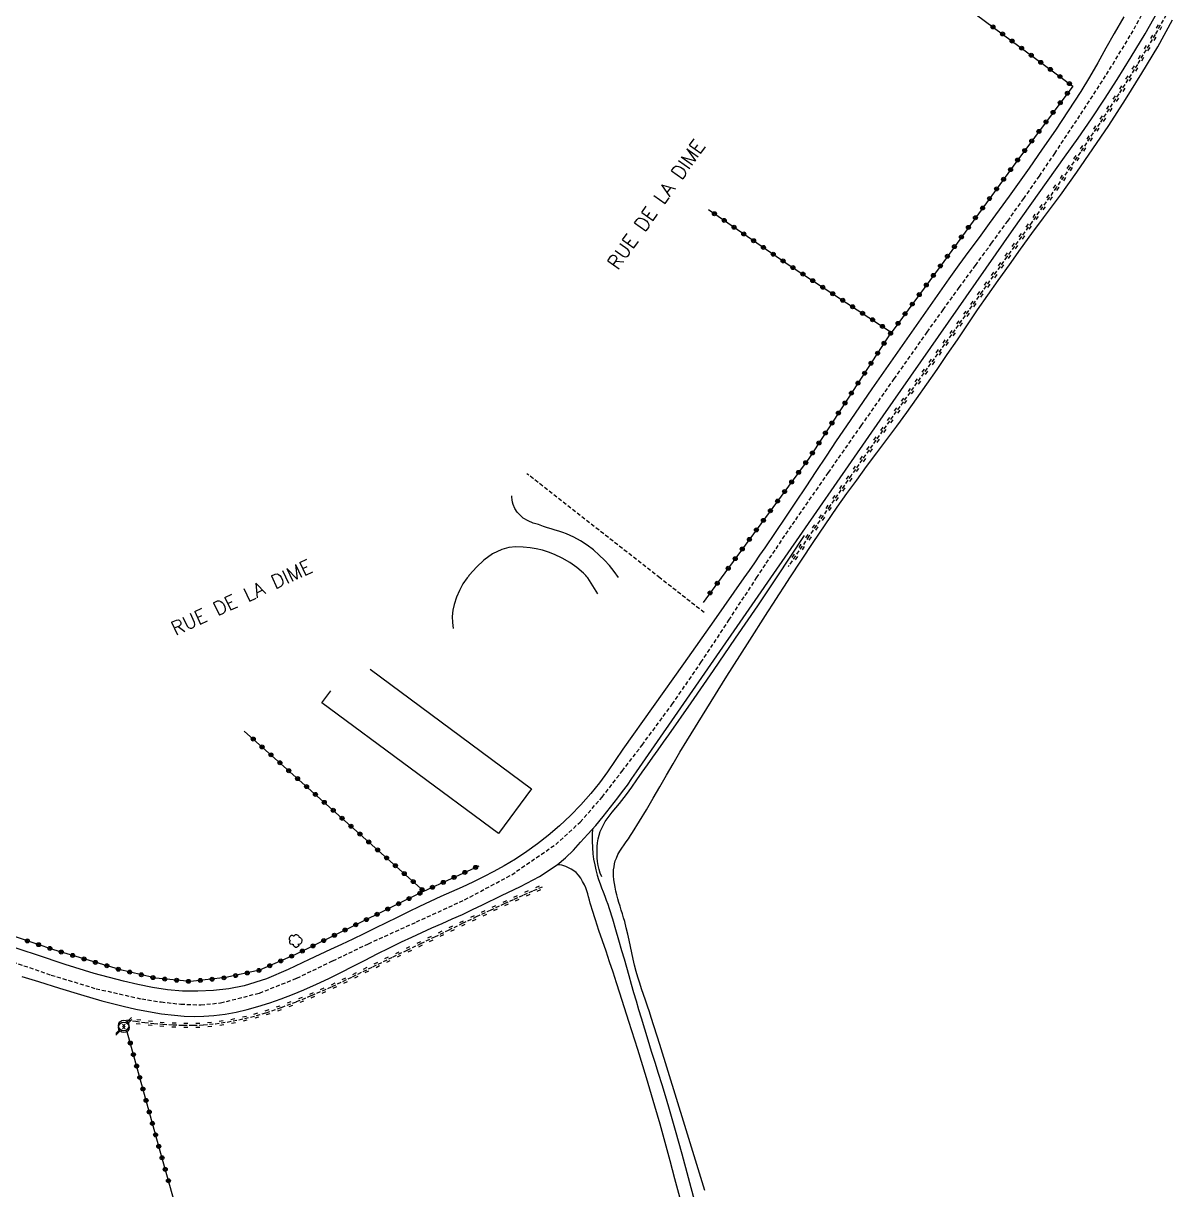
# Model space of a CAD drawing. Header units: millimetres. Extents: x 182998 to 184000, y 151998 to 153001.
# Drawn here: x 183648.1 to 183792.9, y 152593.9 to 152740.9 of the extents above; entities that cross this region are included whole.
import ezdxf
from ezdxf.enums import TextEntityAlignment as Align

# ---------------------------------------------------------------- set-up
doc = ezdxf.new("R2010")
doc.units = ezdxf.units.MM
doc.linetypes.add('DASHED', pattern=[0.75, 0.5, -0.25])
doc.layers.get('0').update_dxf_attribs({"linetype": 'CONTINUOUS'})
for name, color, linetype in [('W0001', 6, 'DASHED'), ('W0008', 7, 'CONTINUOUS'), ('W0017', 7, 'CONTINUOUS'), ('W0071', 7, 'CONTINUOUS'), ('W0104', 1, 'CONTINUOUS'), ('W0112', 1, 'DASHED'), ('W0211', 2, 'CONTINUOUS'), ('W0214', 2, 'CONTINUOUS'), ('W0220', 5, 'DASHED'), ('W0300', 7, 'CONTINUOUS'), ('W0323', 7, 'CONTINUOUS'), ('W0330', 7, 'CONTINUOUS'), ('W0473', 7, 'CONTINUOUS'), ('W0989', 7, 'CONTINUOUS')]:
    doc.layers.add(name, color=color, linetype=linetype)
doc.styles.get("Standard").update_dxf_attribs({"font": 'romans.shx', "width": 0.85})

# ---------------------------------------------------------------- blocks, each defined once
blk = doc.blocks.new('T473')
for p, q in [((-0.166667, 0.166667), (0.166667, -0.166667)), ((-0.166667, -0.166667), (0.166667, 0.166667)), ((0.500001, 0.500001), (1.000002, 1.000002)), ((-1.000002, -1.000002), (-0.500001, -0.500001))]:
    blk.add_line(p, q)
blk.add_ellipse((0, 0), major_axis=(0.471405, 0.471405), ratio=1, start_param=5.4977871438, end_param=11.780972451)
blk = doc.blocks.new('T300')
for p, q in [((-0.8, 0.51), (-0.86, 0.34)), ((-0.86, 0.34), (-0.86, 0.17)), ((-0.86, 0.17), (-0.74, 0.06)), ((-0.69, 0.63), (-0.8, 0.51)), ((-0.8, -0.06), (-0.74, 0.06)), ((-0.74, 0.06), (-0.69, 0.11)), ((-0.57, 0.69), (-0.69, 0.63)), ((-0.46, 0.69), (-0.57, 0.69)), ((-0.29, 0.63), (-0.46, 0.69)), ((-0.29, 0.63), (-0.17, 0.74)), ((-0.23, 0.57), (-0.29, 0.63)), ((-0.17, 0.74), (-0.06, 0.8)), ((-0.06, 0.8), (0.06, 0.8)), ((0.06, 0.8), (0.23, 0.74)), ((0.23, 0.74), (0.34, 0.63)), ((0.34, 0.63), (0.4, 0.51)), ((0.46, 0.46), (0.34, 0.46)), ((0.4, 0.51), (0.4, 0.46)), ((0.57, 0.4), (0.46, 0.46)), ((0.57, 0.4), (0.69, 0.29)), ((0.69, 0.29), (0.74, 0.17)), ((0.74, 0.06), (0.69, -0.17)), ((0.74, 0.17), (0.74, 0.06)), ((-0.8, -0.17), (-0.8, -0.06)), ((-0.8, -0.23), (-0.8, -0.17)), ((-0.74, -0.34), (-0.8, -0.23)), ((-0.69, -0.4), (-0.74, -0.34)), ((-0.51, -0.46), (-0.69, -0.4)), ((-0.4, -0.46), (-0.51, -0.46)), ((-0.4, -0.46), (-0.34, -0.46)), ((-0.34, -0.46), (-0.34, -0.4)), ((-0.34, -0.51), (-0.34, -0.46)), ((-0.29, -0.63), (-0.34, -0.51)), ((-0.17, -0.74), (-0.29, -0.63)), ((-0.06, -0.8), (-0.17, -0.74)), ((0.06, -0.8), (-0.06, -0.8)), ((0.17, -0.74), (0.06, -0.8)), ((0.23, -0.69), (0.17, -0.74)), ((0.29, -0.46), (0.23, -0.46)), ((0.29, -0.63), (0.23, -0.69)), ((0.46, -0.4), (0.29, -0.46)), ((0.34, -0.51), (0.29, -0.63)), ((0.34, -0.51), (0.34, -0.46)), ((0.57, -0.34), (0.46, -0.4)), ((0.63, -0.29), (0.57, -0.34)), ((0.69, -0.17), (0.63, -0.29))]:
    blk.add_line(p, q)
blk = doc.blocks.new('t323o')
at = {"color": 0, "linetype": 'Continuous'}
for radius in [0.25, 0.15]:
    blk.add_circle((0, 0), radius, dxfattribs=at)
blk = doc.blocks.new('t220o')
at = {"color": 0, "linetype": 'Continuous'}
for p, q in [((-0.25, 0.25), (0.25, 0.25)), ((-0.25, -0.25), (0.25, -0.25))]:
    blk.add_line(p, q, dxfattribs=at)

msp = doc.modelspace()

# ---------------------------------------------------------------- linework, layer by layer
at = {"layer": 'W0001'}
for points in [[(183740.51, 152671), (183741.73, 152672.84), (183742.96, 152674.68), (183744.19, 152676.51), (183745.44, 152678.33), (183749.56, 152684.26), (183753.7, 152690.17), (183757.85, 152696.07), (183762.01, 152701.97), (183764.02, 152704.78), (183766.05, 152707.58), (183768.09, 152710.38), (183770.13, 152713.17), (183772.16, 152715.97), (183774.17, 152718.79), (183776.15, 152721.63), (183778.08, 152724.49), (183781.37, 152729.44), (183784.6, 152734.43), (183787.71, 152739.51), (183790.57, 152744.73)], [(183646.06, 152622.86), (183651.63, 152620.95), (183657.28, 152619.23), (183663.04, 152617.94), (183665.48, 152617.56), (183667.96, 152617.28), (183670.47, 152617.2), (183672.97, 152617.44), (183677.88, 152618.68), (183682.58, 152620.56), (183687.11, 152622.74), (183691.59, 152624.9), (183697.64, 152627.64), (183703.72, 152630.43), (183709.66, 152633.6), (183715.2, 152637.42), (183718.29, 152640.23), (183721.04, 152643.37), (183723.58, 152646.65), (183726.08, 152649.93), (183729.88, 152655.07), (183733.5, 152660.33), (183737.02, 152665.66), (183740.51, 152671)]]:
    msp.add_lwpolyline(points, dxfattribs=at)
at = {"layer": 'W0008'}
for points in [[(183779.32, 152724.02), (183781.05, 152726.42), (183782.73, 152728.85), (183784.37, 152731.31), (183785.96, 152733.79), (183787.73, 152736.65), (183789.46, 152739.54), (183791.12, 152742.47)], [(183786.77, 152741.69), (183785.56, 152739.59), (183784.53, 152737.75), (183783.5, 152735.92), (183782.44, 152734.09), (183781.35, 152732.29), (183779.78, 152729.84), (183778.16, 152727.41), (183776.51, 152725.01), (183774.84, 152722.62), (183773.6, 152720.86), (183772.35, 152719.12), (183771.08, 152717.38), (183769.81, 152715.64), (183768.54, 152713.91), (183767.27, 152712.17), (183766, 152710.43), (183764.75, 152708.68), (183761.49, 152704.08), (183758.26, 152699.45), (183755.04, 152694.81), (183751.84, 152690.16), (183750.55, 152688.25), (183749.26, 152686.33), (183747.98, 152684.41), (183746.7, 152682.48), (183745.42, 152680.55), (183744.14, 152678.63), (183742.85, 152676.71), (183741.54, 152674.8), (183740.89, 152673.85), (183740.23, 152672.9), (183739.58, 152671.95), (183738.92, 152671)], [(183742.3, 152671), (183756.45, 152691.43), (183772.92, 152715.01), (183779.32, 152724.02)], [(183738.92, 152671), (183735.13, 152665.58), (183731.32, 152660.18), (183727.49, 152654.79), (183723.66, 152649.4), (183722.67, 152647.99), (183721.71, 152646.57), (183720.7, 152645.16), (183719.63, 152643.82), (183718.37, 152642.41), (183717.05, 152641.05), (183715.68, 152639.76), (183714.25, 152638.52), (183712.92, 152637.48), (183711.55, 152636.5), (183710.14, 152635.57), (183708.69, 152634.7), (183707.4, 152633.98), (183706.09, 152633.31), (183704.76, 152632.66), (183703.42, 152632.04), (183702.07, 152631.44), (183700.72, 152630.83), (183699.38, 152630.22), (183698.05, 152629.59), (183696.64, 152628.91), (183695.24, 152628.22), (183693.84, 152627.53), (183692.44, 152626.84), (183691.04, 152626.16), (183689.63, 152625.48), (183688.22, 152624.81), (183686.8, 152624.16), (183684.15, 152622.92), (183681.49, 152621.64), (183678.77, 152620.48), (183675.94, 152619.6), (183674.02, 152619.22), (183672.06, 152619), (183670.1, 152618.92), (183668.15, 152618.94), (183666.26, 152619.09), (183664.4, 152619.37), (183662.55, 152619.74), (183660.72, 152620.16), (183657.04, 152621.14), (183653.4, 152622.28), (183649.79, 152623.49), (183646.17, 152624.66)], [(183725.37, 152646.56), (183740.7, 152668.69), (183742.3, 152671)], [(183647.92, 152620.78), (183650.02, 152620.13), (183652.67, 152619.3), (183655.33, 152618.48), (183658, 152617.71), (183660.69, 152617.02), (183662.29, 152616.66), (183663.9, 152616.34), (183665.52, 152616.08), (183667.15, 152615.89), (183668.39, 152615.79), (183669.63, 152615.74), (183670.88, 152615.75), (183672.12, 152615.84), (183673.54, 152616.02), (183674.93, 152616.29), (183676.31, 152616.62), (183677.68, 152617), (183679.16, 152617.45), (183680.62, 152617.96), (183682.05, 152618.51), (183683.48, 152619.1), (183685.05, 152619.8), (183686.6, 152620.53), (183688.14, 152621.28), (183689.66, 152622.06), (183691.19, 152622.84), (183692.71, 152623.62), (183694.24, 152624.39), (183695.78, 152625.14), (183697.05, 152625.73), (183698.33, 152626.31), (183699.61, 152626.88), (183700.89, 152627.45), (183702.17, 152628.02), (183703.45, 152628.59), (183704.72, 152629.19), (183705.98, 152629.8), (183708.37, 152630.96), (183710.78, 152632.12), (183713.15, 152633.38), (183715.38, 152634.86), (183716.44, 152635.73), (183717.42, 152636.69), (183718.34, 152637.7), (183719.26, 152638.71), (183720.24, 152639.81), (183721.19, 152640.95), (183722.12, 152642.1), (183723.02, 152643.27), (183723.63, 152644.07), (183724.23, 152644.89), (183724.8, 152645.72), (183725.37, 152646.56)]]:
    msp.add_lwpolyline(points, dxfattribs=at)
at = {"layer": 'W0017'}
for points in [[(183723.13, 152671.06), (183722.58, 152671.82), (183721.99, 152672.54), (183721.35, 152673.23), (183720.68, 152673.88), (183719.94, 152674.52), (183719.16, 152675.11), (183718.34, 152675.66), (183717.49, 152676.14), (183717.03, 152676.36), (183716.56, 152676.55), (183716.08, 152676.72), (183715.59, 152676.87), (183715.11, 152677.02), (183714.63, 152677.16), (183714.15, 152677.32), (183713.67, 152677.49), (183713.03, 152677.71), (183712.36, 152677.91), (183711.71, 152678.17), (183711.11, 152678.54), (183710.71, 152678.9), (183710.36, 152679.3), (183710.06, 152679.76), (183709.85, 152680.25), (183709.76, 152680.55), (183709.7, 152680.85), (183709.66, 152681.16), (183709.65, 152681.34)], [(183719.25, 152671), (183719.12, 152671.15), (183718.98, 152671.3), (183718.84, 152671.45), (183718.7, 152671.59), (183717.87, 152672.31), (183716.97, 152672.94), (183716.02, 152673.48), (183715.04, 152673.96), (183714.3, 152674.26), (183713.53, 152674.5), (183712.75, 152674.68), (183711.96, 152674.8), (183711.08, 152674.88), (183710.19, 152674.9), (183709.3, 152674.83), (183708.43, 152674.59), (183707.24, 152674.01), (183706.16, 152673.24), (183705.21, 152672.34), (183704.34, 152671.38), (183704.27, 152671.28), (183704.19, 152671.19), (183704.12, 152671.1), (183704.05, 152671)], [(183704.05, 152671), (183703.51, 152670.23), (183703.06, 152669.41), (183702.68, 152668.55), (183702.39, 152667.66), (183702.24, 152666.91), (183702.17, 152666.14), (183702.19, 152665.37), (183702.29, 152664.6)], [(183720.49, 152668.98), (183719.25, 152671)]]:
    msp.add_lwpolyline(points, dxfattribs=at)
at = {"layer": 'W0071'}
for points in [[(183719.83, 152639.4), (183719.79, 152638.61), (183719.79, 152637.81), (183719.82, 152637.02), (183719.89, 152636.23), (183719.98, 152635.54), (183720.11, 152634.86), (183720.27, 152634.19), (183720.44, 152633.52), (183720.6, 152632.99), (183720.78, 152632.46), (183720.97, 152631.94), (183721.17, 152631.43), (183721.37, 152630.91), (183721.57, 152630.4), (183721.77, 152629.88), (183721.94, 152629.35), (183722.36, 152628.04), (183722.74, 152626.71), (183723.12, 152625.38), (183723.5, 152624.06), (183723.81, 152623), (183724.11, 152621.94), (183724.41, 152620.88), (183724.72, 152619.82), (183725.02, 152618.75), (183725.33, 152617.69), (183725.64, 152616.63), (183725.95, 152615.58), (183726.37, 152614.17), (183726.81, 152612.77), (183727.24, 152611.37), (183727.68, 152609.97), (183728.12, 152608.57), (183728.56, 152607.16), (183728.98, 152605.76), (183729.4, 152604.35), (183730.26, 152601.39), (183731.08, 152598.42), (183731.9, 152595.44), (183732.7, 152592.46)], [(183730.84, 152592.97), (183730.23, 152595.26), (183729.61, 152597.56), (183728.98, 152599.86), (183728.35, 152602.15), (183727.69, 152604.43), (183726.63, 152608), (183725.53, 152611.56), (183724.42, 152615.11), (183723.29, 152618.66), (183722.86, 152619.98), (183722.42, 152621.3), (183721.98, 152622.62), (183721.54, 152623.94), (183721.09, 152625.26), (183720.65, 152626.58), (183720.22, 152627.9), (183719.78, 152629.22), (183719.67, 152629.61), (183719.56, 152630), (183719.46, 152630.4), (183719.35, 152630.79), (183719.24, 152631.18), (183719.12, 152631.57), (183718.98, 152631.96), (183718.81, 152632.33), (183718.59, 152632.74), (183718.35, 152633.14), (183718.08, 152633.52), (183717.76, 152633.86), (183717.47, 152634.1), (183717.16, 152634.31), (183716.83, 152634.48), (183716.49, 152634.62), (183716.22, 152634.72), (183715.95, 152634.8), (183715.67, 152634.85), (183715.38, 152634.86)]]:
    msp.add_lwpolyline(points, dxfattribs=at)
at = {"layer": 'W0104'}
for points in [[(183691.8, 152659.5), (183712.16, 152644.43), (183707.98, 152638.79)], [(183707.98, 152638.79), (183685.74, 152655.25), (183686.88, 152656.78)]]:
    msp.add_lwpolyline(points, dxfattribs=at)
at = {"layer": 'W0112'}
for points in [[(183728.33, 152671), (183711.57, 152684.13)], [(183733.9, 152666.63), (183728.33, 152671)]]:
    msp.add_lwpolyline(points, dxfattribs=at)
at = {"layer": 'W0211'}
for points in [[(183744.7, 152671), (183746.17, 152673.24), (183747.64, 152675.47), (183749.14, 152677.68), (183750.66, 152679.89), (183751.88, 152681.62), (183753.13, 152683.33), (183754.38, 152685.04), (183755.65, 152686.74), (183756.92, 152688.43), (183758.18, 152690.13), (183759.43, 152691.84), (183760.67, 152693.56), (183761.97, 152695.41), (183763.26, 152697.27), (183764.54, 152699.14), (183765.81, 152701.01), (183767.08, 152702.89), (183768.36, 152704.76), (183769.65, 152706.62), (183770.94, 152708.47), (183772.36, 152710.46), (183773.78, 152712.44), (183775.21, 152714.41), (183776.66, 152716.38)], [(183733.98, 152593.79), (183733.48, 152595.43), (183732.98, 152597.08), (183732.49, 152598.72), (183731.99, 152600.37), (183731.48, 152602.01), (183730.43, 152605.41), (183729.38, 152608.81), (183728.32, 152612.21), (183727.24, 152615.6), (183727, 152616.33), (183726.76, 152617.05), (183726.51, 152617.77), (183726.26, 152618.49), (183726.02, 152619.21), (183725.78, 152619.94), (183725.56, 152620.67), (183725.34, 152621.4), (183725.14, 152622.18), (183724.95, 152622.96), (183724.77, 152623.75), (183724.61, 152624.54), (183724.44, 152625.33), (183724.27, 152626.12), (183724.09, 152626.91), (183723.89, 152627.69), (183723.76, 152628.18), (183723.61, 152628.66), (183723.46, 152629.13), (183723.31, 152629.61), (183723.15, 152630.09), (183723.01, 152630.57), (183722.88, 152631.05), (183722.76, 152631.54), (183722.67, 152632.01), (183722.6, 152632.48), (183722.54, 152632.96), (183722.5, 152633.44), (183722.49, 152633.53), (183722.49, 152633.63), (183722.48, 152633.72), (183722.48, 152633.82), (183722.48, 152633.92), (183722.48, 152634.01), (183722.49, 152634.11), (183722.5, 152634.2), (183722.55, 152634.58), (183722.61, 152634.96), (183722.71, 152635.34), (183722.84, 152635.7), (183723.04, 152636.14), (183723.28, 152636.56), (183723.54, 152636.96), (183723.81, 152637.36), (183724.09, 152637.74), (183724.37, 152638.13), (183724.64, 152638.52), (183724.89, 152638.92), (183725.77, 152640.35), (183726.62, 152641.79), (183727.47, 152643.24), (183728.31, 152644.68), (183729.15, 152646.13), (183730, 152647.58), (183730.85, 152649.02), (183731.72, 152650.46), (183734.23, 152654.55), (183736.78, 152658.63), (183739.35, 152662.69), (183741.94, 152666.74), (183742.63, 152667.81), (183743.32, 152668.87), (183744.01, 152669.94), (183744.7, 152671)]]:
    msp.add_lwpolyline(points, dxfattribs=at)
at = {"layer": 'W0214'}
for points in [[(183743.01, 152671), (183746.55, 152676.36)], [(183721.02, 152633.31), (183720.82, 152633.77), (183720.66, 152634.26), (183720.54, 152634.75), (183720.47, 152635.26), (183720.43, 152635.73), (183720.41, 152636.2), (183720.41, 152636.68), (183720.43, 152637.15), (183720.48, 152637.63), (183720.55, 152638.1), (183720.66, 152638.57), (183720.81, 152639.02), (183721.45, 152640.32), (183722.32, 152641.49), (183723.24, 152642.58), (183724.1, 152643.69), (183724.77, 152644.63), (183725.44, 152645.57), (183726.11, 152646.51), (183726.78, 152647.45), (183727.45, 152648.39), (183728.12, 152649.33), (183728.79, 152650.28), (183729.45, 152651.22), (183732.27, 152655.27), (183735.08, 152659.33), (183737.87, 152663.4), (183740.65, 152667.48), (183741.24, 152668.36), (183741.83, 152669.24), (183742.42, 152670.12), (183743.01, 152671)]]:
    msp.add_lwpolyline(points, dxfattribs=at)
at = {"layer": 'W0220'}
for points in [[(183792.11, 152741.94), (183790.73, 152739.48), (183788.49, 152735.71), (183786.15, 152731.99), (183783.75, 152728.31), (183781.32, 152724.65), (183778.29, 152720.22), (183775.19, 152715.83), (183772.06, 152711.47), (183768.94, 152707.1), (183767.22, 152704.68), (183765.49, 152702.26), (183763.75, 152699.84), (183762.02, 152697.43), (183760.28, 152695.01), (183758.55, 152692.59), (183756.83, 152690.17), (183755.11, 152687.74), (183752.43, 152683.92), (183749.76, 152680.09), (183747.11, 152676.25), (183744.47, 152672.4)], [(183661.14, 152615.31), (183662.27, 152615.13), (183663.41, 152614.97), (183664.55, 152614.85), (183665.7, 152614.76), (183666.97, 152614.68), (183668.25, 152614.63), (183669.53, 152614.62), (183670.81, 152614.68), (183672.31, 152614.82), (183673.81, 152615.03), (183675.29, 152615.31), (183676.76, 152615.65), (183678.72, 152616.21), (183680.65, 152616.88), (183682.54, 152617.6), (183684.43, 152618.37), (183687.03, 152619.51), (183689.6, 152620.74), (183692.15, 152622), (183694.7, 152623.24), (183696.46, 152624.08), (183698.21, 152624.93), (183699.96, 152625.77), (183701.71, 152626.62), (183703.47, 152627.47), (183705.22, 152628.31), (183706.98, 152629.14), (183708.75, 152629.96), (183709.96, 152630.51), (183711.17, 152631.06), (183712.39, 152631.59), (183713.62, 152632.12)]]:
    msp.add_lwpolyline(points, dxfattribs=at)
at = {"layer": 'W0323'}
for points in [[(183757.05, 152750.27), (183780.35, 152732.98)], [(183780.35, 152732.98), (183773.18, 152723.36), (183763.75, 152710.42), (183757.46, 152701.86)], [(183734.45, 152717.41), (183744.76, 152710.32), (183757.48, 152701.97), (183747.1, 152686.05), (183736.05, 152671)], [(183736.05, 152671), (183733.77, 152667.9)], [(183675.96, 152651.69), (183698.6, 152631.51), (183705.56, 152634.73)], [(183698.6, 152631.51), (183689.93, 152627.24), (183682.43, 152623.56), (183677.89, 152621.55), (183673.65, 152620.63), (183669.2, 152620.13), (183664.8, 152620.55), (183660.53, 152621.55), (183651.94, 152624.13), (183634.11, 152630.17), (183614.32, 152636.25), (183609.87, 152637.73), (183605.44, 152639.49), (183602.07, 152640.89), (183597.77, 152643.28), (183594.24, 152646)], [(183668.85, 152586.37), (183665.35, 152598.74), (183661.19, 152613.81)]]:
    msp.add_lwpolyline(points, dxfattribs=at)
at = {"layer": 'W0330'}
msp.add_lwpolyline([(183776.66, 152716.38), (183778.79, 152719.24), (183780.87, 152722.13), (183782.9, 152725.06), (183784.88, 152728.02), (183786.99, 152731.29), (183789.06, 152734.58), (183791.06, 152737.92), (183792.94, 152741.33)], dxfattribs=at)

# ---------------------------------------------------------------- block references
at = {"layer": 'W0220'}
for p, rotation in [((183791.21, 152740.35), 240.7507652998396), ((183789.7, 152737.76), 239.3099414250459), ((183790.47, 152739.05), 239.3099414250459), ((183788.94, 152736.47), 239.3099414250459), ((183788.16, 152735.19), 237.8898562024254), ((183787.36, 152733.92), 237.8898562024254), ((183786.57, 152732.65), 237.8898562024254), ((183785.76, 152731.38), 236.9137298177953), ((183784.12, 152728.87), 236.9137298177953), ((183784.94, 152730.13), 236.9137298177953), ((183783.3, 152727.62), 236.3819040450551), ((183782.46, 152726.37), 236.3819040450551), ((183781.63, 152725.12), 236.3819040450551), ((183780.79, 152723.88), 235.6438133241231), ((183779.95, 152722.64), 235.6438133241231), ((183778.25, 152720.16), 234.7301567495545), ((183779.1, 152721.4), 235.6438133241231), ((183777.39, 152718.94), 234.7301567495545), ((183776.52, 152717.71), 234.7301567495545), ((183775.65, 152716.49), 234.7301567495545), ((183774.78, 152715.27), 234.3352159968522), ((183773.04, 152712.83), 234.3352159968522), ((183773.91, 152714.05), 234.3352159968522), ((183772.16, 152711.61), 234.3352159968522), ((183771.29, 152710.39), 234.4591797408568), ((183770.42, 152709.17), 234.4591797408568), ((183769.54, 152707.95), 234.4591797408568), ((183767.8, 152705.5), 234.5539898184898), ((183768.67, 152706.73), 234.5539898184898), ((183766.93, 152704.28), 234.4249846104032), ((183766.06, 152703.06), 234.4249846104032), ((183765.19, 152701.84), 234.3452623568458), ((183764.31, 152700.63), 234.3452623568458), ((183762.56, 152698.19), 234.3148234018737), ((183763.44, 152699.41), 234.3148234018737), ((183761.69, 152696.97), 234.3425791493009), ((183760.81, 152695.75), 234.3425791493009), ((183759.94, 152694.53), 234.4285289384747), ((183758.2, 152692.09), 234.5637602579765), ((183759.07, 152693.31), 234.4285289384747), ((183757.33, 152690.87), 234.5637602579765), ((183756.46, 152689.65), 234.7482725281506), ((183755.59, 152688.42), 234.7482725281506), ((183754.73, 152687.19), 234.9471001456829), ((183753.01, 152684.74), 234.9471001456829), ((183753.87, 152685.97), 234.9471001456829), ((183752.15, 152683.51), 235.1398295601899), ((183751.29, 152682.28), 235.1398295601899), ((183750.43, 152681.05), 235.1398295601899), ((183749.57, 152679.82), 235.332557007575), ((183748.72, 152678.58), 235.332557007575), ((183747.02, 152676.11), 235.5252824891945), ((183747.87, 152677.35), 235.332557007575), ((183746.17, 152674.88), 235.5252824891945), ((183745.32, 152673.64), 235.5252824891945), ((183713.01, 152631.86), 23.28448186537187), ((183710.26, 152630.65), 24.11576924948252), ((183711.64, 152631.26), 23.70012662438323), ((183707.54, 152629.4), 24.93503789835447), ((183708.9, 152630.03), 24.53140973545313), ((183703.47, 152627.47), 25.56485571368819), ((183704.83, 152628.12), 25.56485571368819), ((183706.18, 152628.76), 25.29190005728661), ((183700.77, 152626.17), 25.84596050705202), ((183702.12, 152626.82), 25.75390145314058), ((183698.07, 152624.86), 25.75216623930258), ((183699.42, 152625.51), 25.84102665575693), ((183695.37, 152623.56), 25.57938036979587), ((183696.72, 152624.21), 25.75216623930258), ((183691.32, 152621.59), 26.35082953262548), ((183692.67, 152622.25), 25.93083922142588), ((183694.02, 152622.91), 25.93083922142588), ((183688.63, 152620.27), 25.59038466362778), ((183689.98, 152620.92), 26.35082953262548), ((183685.9, 152619.01), 23.65137981100832), ((183687.27, 152619.62), 25.59038466362778), ((183681.74, 152617.3), 20.9483926211611), ((183683.14, 152617.84), 22.06513225969651), ((183684.53, 152618.41), 23.65137981100832), ((183677.48, 152615.86), 16.03373306527764), ((183678.92, 152616.28), 18.9369772314343), ((183680.34, 152616.77), 18.9369772314343), ((183662.62, 152615.08), 352.3274332839492), ((183664.11, 152614.9), 353.8362254872952), ((183665.6, 152614.76), 355.3450172638621), ((183667.1, 152614.67), 357.6709150590659), ((183668.6, 152614.62), 359.6996131628719), ((183670.1, 152614.64), 2.587318528871769), ((183671.59, 152614.75), 5.48100838607472), ((183673.08, 152614.93), 8.02612798298878), ((183674.56, 152615.17), 10.57331214733617), ((183676.03, 152615.48), 13.12256085941262)]:
    msp.add_blockref('t220o', p, dxfattribs=dict(at, rotation=rotation))
at = {"layer": 'W0300'}
msp.add_blockref('T300', (183682.48, 152625.24), dxfattribs=at)
at = {"layer": 'W0323'}
for p, rotation in [((183770.3, 152740.43), 323.4248803041686), ((183771.5, 152739.54), 323.4248803041686), ((183772.71, 152738.65), 323.4248803041686), ((183773.91, 152737.75), 323.4248803041686), ((183775.12, 152736.86), 323.4248803041686), ((183776.32, 152735.96), 323.4248803041686), ((183777.53, 152735.07), 323.4248803041686), ((183778.73, 152734.18), 323.4248803041686), ((183779.94, 152733.28), 323.4248803041686), ((183779.67, 152732.07), 233.3092727902257), ((183778.78, 152730.87), 233.3092727902257), ((183777.88, 152729.66), 233.3092727902257), ((183776.98, 152728.46), 233.3092727902257), ((183775.19, 152726.06), 233.3092727902257), ((183776.09, 152727.26), 233.3092727902257), ((183774.3, 152724.85), 233.3092727902257), ((183773.4, 152723.65), 233.3092727902257), ((183772.51, 152722.44), 233.9062549358004), ((183770.75, 152720.02), 233.9062549358004), ((183771.63, 152721.23), 233.9062549358004), ((183769.86, 152718.8), 233.9062549358004), ((183768.98, 152717.59), 233.9062549358004), ((183735.19, 152716.89), 325.4752263629958), ((183736.43, 152716.04), 325.4752263629958), ((183768.09, 152716.38), 233.9062549358004), ((183737.67, 152715.19), 325.4752263629958), ((183738.9, 152714.34), 325.4752263629958), ((183767.21, 152715.17), 233.9062549358004), ((183740.14, 152713.49), 325.4752263629958), ((183741.37, 152712.64), 325.4752263629958), ((183765.44, 152712.74), 233.9062549358004), ((183766.33, 152713.96), 233.9062549358004), ((183742.61, 152711.79), 325.4752263629958), ((183764.56, 152711.53), 233.9062549358004), ((183743.85, 152710.94), 325.4752263629958), ((183745.09, 152710.1), 326.7254755028173), ((183763.68, 152710.32), 233.6727619755797), ((183746.34, 152709.28), 326.7254755028173), ((183747.59, 152708.45), 326.7254755028173), ((183762.79, 152709.11), 233.6727619755797), ((183748.85, 152707.63), 326.7254755028173), ((183750.1, 152706.81), 326.7254755028173), ((183761.9, 152707.9), 233.6727619755797), ((183751.36, 152705.99), 326.7254755028173), ((183760.12, 152705.49), 233.6727619755797), ((183761.01, 152706.69), 233.6727619755797), ((183752.61, 152705.16), 326.7254755028173), ((183753.86, 152704.34), 326.7254755028173), ((183759.23, 152704.28), 233.6727619755797), ((183755.12, 152703.52), 326.7254755028173), ((183756.37, 152702.69), 326.7254755028173), ((183758.34, 152703.07), 233.6727619755797), ((183757.39, 152701.82), 236.8858228038508), ((183756.57, 152700.56), 236.8858228038508), ((183754.93, 152698.05), 236.8858228038508), ((183755.75, 152699.31), 236.8858228038508), ((183754.11, 152696.79), 236.8858228038508), ((183753.29, 152695.54), 236.8858228038508), ((183752.47, 152694.28), 236.8858228038508), ((183751.65, 152693.03), 236.8858228038508), ((183750.83, 152691.77), 236.8858228038508), ((183749.19, 152689.26), 236.8858228038508), ((183750.01, 152690.51), 236.8858228038508), ((183748.37, 152688), 236.8858228038508), ((183747.55, 152686.74), 236.8858228038508), ((183746.7, 152685.51), 233.7094811069675), ((183745.81, 152684.3), 233.7094811069675), ((183744.04, 152681.88), 233.7094811069675), ((183744.93, 152683.09), 233.7094811069675), ((183743.15, 152680.67), 233.7094811069675), ((183742.26, 152679.46), 233.7094811069675), ((183741.38, 152678.25), 233.7094811069675), ((183740.49, 152677.05), 233.7094811069675), ((183738.71, 152674.63), 233.7094811069675), ((183739.6, 152675.84), 233.7094811069675), ((183737.82, 152673.42), 233.7094811069675), ((183736.94, 152672.21), 233.7094811069675), ((183735.55, 152670.32), 233.7094811068606), ((183734.66, 152669.11), 233.7094811068606), ((183677.08, 152650.69), 318.2982422171489), ((183678.2, 152649.69), 318.2982422171489), ((183679.32, 152648.7), 318.2982422171489), ((183680.44, 152647.7), 318.2982422171489), ((183681.56, 152646.7), 318.2982422171489), ((183682.68, 152645.7), 318.2982422171489), ((183683.8, 152644.7), 318.2982422171489), ((183684.92, 152643.71), 318.2982422171489), ((183686.04, 152642.71), 318.2982422171489), ((183687.16, 152641.71), 318.2982422171489), ((183688.28, 152640.71), 318.2982422171489), ((183689.4, 152639.71), 318.2982422171489), ((183690.52, 152638.72), 318.2982422171489), ((183691.64, 152637.72), 318.2982422171489), ((183692.76, 152636.72), 318.2982422171489), ((183693.88, 152635.72), 318.2982422171489), ((183695, 152634.73), 318.2982422171489), ((183696.12, 152633.73), 318.2982422171489), ((183703.75, 152633.89), 24.80560906087076), ((183705.11, 152634.52), 24.80560906087076), ((183697.24, 152632.73), 318.2982422171489), ((183699.67, 152632.01), 24.80560906087076), ((183701.03, 152632.63), 24.80560906087076), ((183702.39, 152633.26), 24.80560906087076), ((183696.73, 152630.59), 206.2186481842951), ((183698.08, 152631.26), 206.2186481842951), ((183698.36, 152631.73), 318.2982422171489), ((183694.04, 152629.27), 206.2186481842951), ((183695.39, 152629.93), 206.2186481842951), ((183691.35, 152627.94), 206.2186481842951), ((183692.7, 152628.61), 206.2186481842951), ((183687.31, 152625.96), 206.164518189639), ((183688.66, 152626.62), 206.164518189639), ((183690.01, 152627.28), 206.2186481842951), ((183648.62, 152625.26), 161.3144837661987), ((183650.04, 152624.78), 161.3144837661987), ((183684.62, 152624.63), 206.164518189639), ((183685.97, 152625.3), 206.164518189639), ((183651.46, 152624.3), 161.3144837661987), ((183652.89, 152623.85), 163.2714685129124), ((183654.33, 152623.42), 163.2714685129124), ((183681.92, 152623.33), 203.8416871363439), ((183683.27, 152623.97), 206.164518189639), ((183655.77, 152622.98), 163.2714685129124), ((183657.2, 152622.55), 163.2714685129124), ((183658.64, 152622.12), 163.2714685129124), ((183660.08, 152621.69), 163.2714685129124), ((183679.17, 152622.12), 203.8416871363439), ((183680.55, 152622.73), 203.8416871363439), ((183661.53, 152621.32), 166.8018608792694), ((183662.99, 152620.98), 166.8018608792694), ((183664.45, 152620.63), 166.8018608792694), ((183665.94, 152620.44), 174.5302373058931), ((183667.43, 152620.3), 174.5302373058931), ((183668.92, 152620.16), 174.5302373058931), ((183670.41, 152620.27), 186.4175627657168), ((183671.9, 152620.43), 186.4175627657168), ((183673.39, 152620.6), 186.4175627657168), ((183674.86, 152620.89), 192.2677246568697), ((183676.33, 152621.21), 192.2677246568697), ((183677.8, 152621.53), 192.2677246568697), ((183661.59, 152612.38), 105.4443747222907), ((183661.99, 152610.93), 105.4443747222907), ((183662.39, 152609.48), 105.4443747222907), ((183662.79, 152608.04), 105.4443747222907), ((183663.18, 152606.59), 105.4443747222907), ((183663.58, 152605.15), 105.4443747222907), ((183663.98, 152603.7), 105.4443747222907), ((183664.38, 152602.25), 105.4443747222907), ((183664.78, 152600.81), 105.4443747222907), ((183665.18, 152599.36), 105.4443747222907), ((183665.59, 152597.92), 105.7807590153996), ((183665.99, 152596.47), 105.7807590153996), ((183666.4, 152595.03), 105.7807590153996)]:
    msp.add_blockref('t323o', p, dxfattribs=dict(at, rotation=rotation))
at = {"layer": 'W0473'}
for p in [(183660.76, 152614.6), (183660.77, 152614.36)]:
    msp.add_blockref('T473', p, dxfattribs=at)

# ---------------------------------------------------------------- texts
at = {"layer": 'W0989'}
for rotation, p in [(54.7515, (183728.56, 152719.07)), (24.9957, (183676.71, 152669.06))]:
    msp.add_text('RUE DE LA DIME  ', height=1.75, rotation=rotation, dxfattribs=at).set_placement(p, align=Align.MIDDLE_CENTER)

doc.saveas('drawing.dxf')
